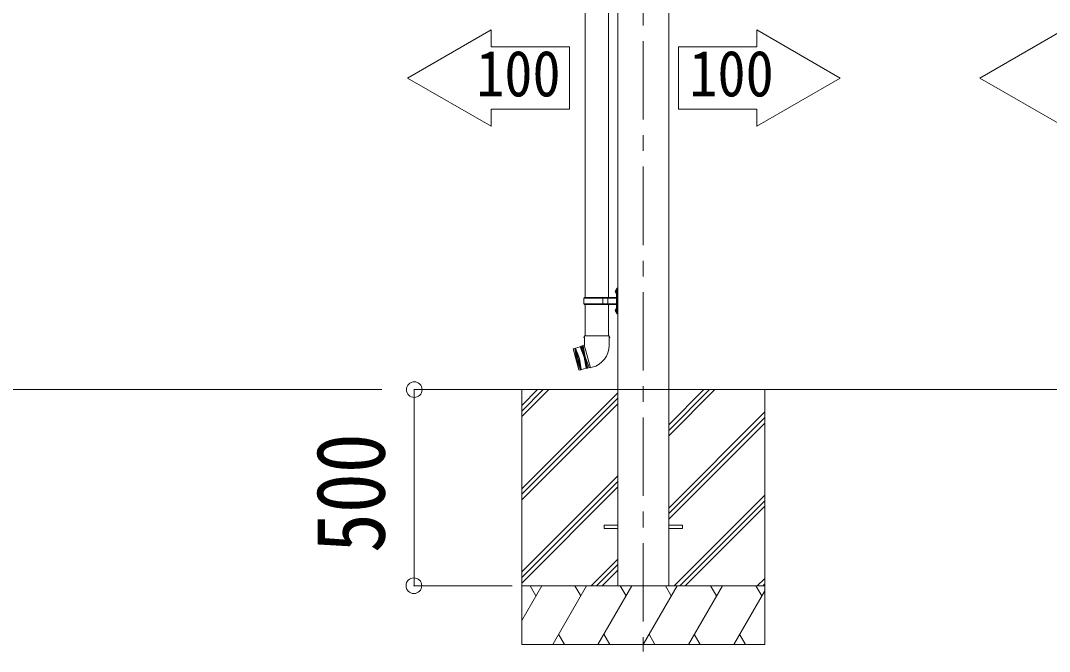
# Model space of a CAD drawing. Units: millimetres, scale not verified. Extents: x -11181 to 11305, y -7804 to 7716.
# Drawn here: x 1263 to 3889, y -4744 to -3135 of the extents above; entities that cross this region are included whole.
import ezdxf
from ezdxf.enums import TextEntityAlignment as Align

# ---------------------------------------------------------------- set-up
doc = ezdxf.new("R2010")
doc.units = ezdxf.units.MM
doc.header["$LTSCALE"] = 40
doc.header["$PDMODE"] = 32
doc.header["$PDSIZE"] = 40
doc.linetypes.add('CHAIN1', pattern=[8, 5, -1, 1, -1])
for name, color, linetype, lineweight in [('0-0_0', 7, 'CHAIN1', 9), ('0-1_Defpoints', 7, 'Continuous', 9), ('0-2_TEXT1', 4, 'Continuous', 9), ('0-6_PARTS1', 6, 'Continuous', 9), ('0-7_PARTS2', 4, 'Continuous', 9)]:
    doc.layers.add(name, color=color, linetype=linetype, lineweight=lineweight)
doc.styles.add('ＭＳ ゴシック', font='')
doc.styles.get('ＭＳ ゴシック').set_extended_font_data('MS Gothic')

msp = doc.modelspace()

# ---------------------------------------------------------------- linework, layer by layer
at = {"layer": '0-0_0'}
msp.add_line((2851.83, -1587.52), (2851.83, -4743.93), dxfattribs=at)
at = {"layer": '0-1_Defpoints'}
for p, q in [((2317.83, -4076.35), (7515.98, -4076.35)), ((2541.83, -4726.35), (2541.83, -4076.35)), ((2541.83, -4116.93), (2582.41, -4076.35)), ((2541.83, -4131.07), (2596.56, -4076.35)), ((2541.83, -4145.21), (2610.7, -4076.35)), ((2541.83, -4329.06), (2786.83, -4084.06)), ((2916.83, -4194.48), (3034.96, -4076.35)), ((2916.83, -4166.19), (3006.68, -4076.35)), ((2916.83, -4180.34), (3020.82, -4076.35)), ((3161.83, -4726.35), (3161.83, -4076.35)), ((2541.83, -4343.2), (2786.83, -4098.2)), ((2541.83, -4357.35), (2786.83, -4112.35)), ((2916.83, -4378.32), (3161.83, -4133.33)), ((2916.83, -4392.47), (3161.83, -4147.47)), ((2916.83, -4406.61), (3161.83, -4161.61)), ((2541.83, -4541.19), (2786.83, -4296.19)), ((2541.83, -4555.33), (2786.83, -4310.33)), ((2541.83, -4569.48), (2786.83, -4324.48)), ((2931.83, -4575.46), (3161.83, -4345.46)), ((2945.08, -4576.35), (3161.83, -4359.6)), ((2959.23, -4576.35), (3161.83, -4373.74)), ((2718.81, -4576.35), (2786.83, -4508.32)), ((2732.95, -4576.35), (2786.83, -4522.47)), ((2747.09, -4576.35), (2786.83, -4536.61)), ((3143.07, -4576.35), (3161.83, -4557.59)), ((3161.83, -4576.35), (2541.83, -4576.35)), ((2541.83, -4664.91), (2592.97, -4576.35)), ((2577.96, -4602.33), (2562.96, -4576.35)), ((2621.83, -4724.72), (2707.5, -4576.35)), ((2692.49, -4602.33), (2677.49, -4576.35)), ((2736.36, -4726.35), (2822.97, -4576.35)), ((2807.96, -4602.33), (2792.96, -4576.35)), ((2851.83, -4726.35), (2938.44, -4576.35)), ((2923.43, -4602.33), (2908.43, -4576.35)), ((2967.3, -4726.35), (3053.91, -4576.35)), ((3038.91, -4602.33), (3023.9, -4576.35)), ((3082.77, -4726.35), (3161.83, -4589.41)), ((3154.38, -4602.33), (3139.37, -4576.35)), ((3157.22, -4576.35), (3161.83, -4571.73)), ((2541.83, -4726.35), (3161.83, -4726.35)), ((2635.89, -4700.37), (2650.89, -4726.35)), ((2751.36, -4700.37), (2766.36, -4726.35)), ((2866.83, -4700.37), (2881.83, -4726.35)), ((2982.3, -4700.37), (2997.3, -4726.35)), ((3097.77, -4700.37), (3112.77, -4726.35))]:
    msp.add_line(p, q, dxfattribs=at)
at = {"layer": '0-2_TEXT1'}
for p, q in [((2786.83, -1888.35), (2786.83, -4576.35)), ((2916.83, -1888.35), (2916.83, -4576.35)), ((2703.45, -2979.84), (2703.48, -3841.35)), ((2763.15, -2979.84), (2763.18, -3841.35)), ((2781.03, -3824.2), (2783.08, -3825.2)), ((2782.3, -3822.2), (2782.93, -3822.2)), ((2782.3, -3822.2), (2782.3, -3830.5)), ((2782.3, -3830.5), (2782.93, -3830.5)), ((2782.93, -3822.2), (2782.93, -3830.5)), ((2782.93, -3822.2), (2783.33, -3822.6)), ((2782.93, -3830.5), (2783.33, -3830.1)), ((2783.08, -3825.2), (2783.69, -3826.35)), ((2785.33, -3817.85), (2783.33, -3819.85)), ((2783.33, -3819.85), (2783.33, -3880.85)), ((2783.33, -3822.6), (2783.33, -3830.1)), ((2785.33, -3817.85), (2785.33, -3882.85)), ((2785.33, -3817.85), (2787.33, -3817.85)), ((2787.33, -3882.85), (2787.33, -3817.85)), ((2700.33, -3843.35), (2701.33, -3841.35)), ((2700.33, -3857.35), (2700.33, -3843.35)), ((2748.83, -3843.35), (2700.33, -3843.35)), ((2700.33, -3857.35), (2701.33, -3859.35)), ((2748.83, -3857.35), (2700.33, -3857.35)), ((2782.83, -3841.35), (2701.33, -3841.35)), ((2701.33, -3859.35), (2782.83, -3859.35)), ((2703.48, -3859.35), (2703.48, -3939.05)), ((2748.83, -3859.35), (2748.83, -3841.35)), ((2749.58, -3841.35), (2751.58, -3843.35)), ((2749.58, -3859.35), (2751.58, -3857.35)), ((2782.83, -3843.35), (2751.58, -3843.35)), ((2782.83, -3857.35), (2751.58, -3857.35)), ((2761.96, -3843.35), (2759.96, -3841.35)), ((2761.96, -3857.35), (2759.96, -3859.35)), ((2761.96, -3857.35), (2761.96, -3843.35)), ((2763.18, -3859.35), (2763.18, -3939.05)), ((2781.03, -3872.2), (2783.08, -3873.2)), ((2782.3, -3870.2), (2782.93, -3870.2)), ((2782.3, -3870.2), (2782.3, -3878.5)), ((2782.3, -3878.5), (2782.93, -3878.5)), ((2782.93, -3870.2), (2782.93, -3878.5)), ((2782.93, -3870.2), (2783.33, -3870.6)), ((2782.93, -3878.5), (2783.33, -3878.1)), ((2783.08, -3873.2), (2783.69, -3874.35)), ((2783.33, -3870.6), (2783.33, -3878.1)), ((2783.33, -3880.85), (2785.33, -3882.85)), ((2787.33, -3882.85), (2785.33, -3882.85)), ((2693.91, -3965.44), (2695.84, -3964.92)), ((2698.81, -3964.38), (2695.84, -3964.92)), ((2695.84, -3964.92), (2710.93, -4021.23)), ((2701.7, -3963.61), (2698.81, -3964.38)), ((2698.81, -3964.38), (2703.39, -3993.08)), ((2701.63, -3939.05), (2699.93, -3943.55)), ((2701.66, -3944.05), (2699.93, -3943.55)), ((2701.77, -3962.29), (2701.38, -3962.4)), ((2701.38, -3962.4), (2716.99, -4020.64)), ((2765.03, -3939.05), (2701.63, -3939.05)), ((2701.63, -3939.05), (2701.77, -3962.29)), ((2765.03, -3939.05), (2764.88, -3964.05)), ((2673.05, -3972.58), (2673.4, -3971.97)), ((2673.05, -3972.58), (2687.36, -4025.99)), ((2691.27, -3967.18), (2673.4, -3971.97)), ((2687.97, -4026.35), (2673.4, -3971.97)), ((2677.27, -3970.93), (2691.84, -4025.31)), ((2681.65, -3998.9), (2677.27, -3970.93)), ((2679.2, -3970.41), (2693.77, -4024.8)), ((2689.38, -3996.83), (2679.2, -3970.41)), ((2693.91, -3965.44), (2691.27, -3967.18)), ((2709, -4021.75), (2693.91, -3965.44)), ((2681.65, -3998.9), (2691.84, -4025.31)), ((2689.38, -3996.83), (2693.77, -4024.8)), ((2713.77, -4020.21), (2703.39, -3993.08)), ((2705.84, -4021.56), (2687.97, -4026.35)), ((2692.97, -4026.35), (2692.36, -4025.99)), ((2709, -4021.75), (2705.84, -4021.56)), ((2709, -4021.75), (2710.93, -4021.23)), ((2709, -4021.75), (2710.93, -4021.23)), ((2713.77, -4020.21), (2710.93, -4021.23)), ((2716.66, -4019.44), (2713.77, -4020.21)), ((2716.99, -4020.64), (2721.9, -4019.33)), ((2751.83, -4421.85), (2786.83, -4421.85)), ((2751.83, -4421.85), (2751.83, -4430.85)), ((2751.83, -4430.85), (2786.83, -4430.85)), ((2916.83, -4421.85), (2951.83, -4421.85)), ((2916.83, -4430.85), (2951.83, -4430.85)), ((2951.83, -4421.85), (2951.83, -4430.85))]:
    msp.add_line(p, q, dxfattribs=at)
for points in [[(2781.03, -3828.5), (2783.08, -3827.5), (2783.69, -3826.35)], [(2781.03, -3876.5), (2783.08, -3875.5), (2783.69, -3874.35)], [(2765.03, -3939.05), (2766.53, -3943.55), (2765, -3944.05)], [(2691.27, -3967.18), (2701.46, -3993.59), (2705.84, -4021.56)]]:
    msp.add_lwpolyline(points, dxfattribs=at)
for centre, radius, start, end in [((2786.63, -3826.35), 6, 136.21765, 223.78235), ((2782.83, -3840.85), 0.5, 270, 0), ((2782.83, -3842.85), 0.5, 270, 0), ((2782.83, -3857.85), 0.5, 0, 90), ((2782.83, -3859.85), 0.5, 0, 90), ((2786.63, -3874.35), 6, 136.21765, 223.78235), ((2706.88, -3963.31), 58, 285, 359.65623)]:
    msp.add_arc(centre, radius, start, end, dxfattribs=at)
at = {"layer": '0-6_PARTS1'}
for p, q in [((642.91, -4076.35), (2184.44, -4076.35)), ((1302.91, -4076.35), (2184.88, -4076.35))]:
    msp.add_line(p, q, dxfattribs=at)
at = {"layer": '0-7_PARTS2', "color": 7}
for p, q in [((2463.48, -3158.69), (2463.48, -3201.7)), ((3141.6, -3158.69), (3141.6, -3201.7)), ((2463.48, -3361.44), (2463.48, -3404.45)), ((2463.48, -3361.44), (2663.48, -3361.44)), ((3141.6, -3361.44), (2941.6, -3361.44)), ((3141.6, -3361.44), (3141.6, -3404.45))]:
    msp.add_line(p, q, dxfattribs=at)
at = {"layer": '0-7_PARTS2', "color": 6}
for p, q in [((2517.5, -4076.35), (2266.5, -4076.35)), ((2267.5, -4076.35), (2267.5, -4576.35)), ((2517.5, -4576.35), (2266.5, -4576.35))]:
    msp.add_line(p, q, dxfattribs=at)
at = {"layer": '0-7_PARTS2', "color": 7}
for points in [[(2463.48, -3404.45), (2250.65, -3281.57), (2463.48, -3158.69)], [(3141.6, -3404.45), (3354.43, -3281.57), (3141.6, -3158.69)], [(3924.07, -3404.45), (3711.24, -3281.57), (3924.07, -3158.69)], [(2463.48, -3201.7), (2663.48, -3201.7), (2663.48, -3361.44)], [(3141.6, -3201.7), (2941.6, -3201.7), (2941.6, -3361.44)]]:
    msp.add_lwpolyline(points, dxfattribs=at)
at = {"layer": '0-7_PARTS2', "color": 6}
for p in [(2267.5, -4076.35), (2266.5, -4576.35)]:
    msp.add_point(p, dxfattribs=at)

# ---------------------------------------------------------------- texts
at = {"layer": '0-7_PARTS2', "color": 7, "style": 'ＭＳ ゴシック', "width": 0.9}
for p in [(2425.59, -3363.7), (2969.49, -3363.7)]:
    msp.add_text('100', height=117.3, dxfattribs=at).set_placement(p, align=Align.BOTTOM_LEFT)
at = {"layer": '0-7_PARTS2', "color": 7, "style": 'ＭＳ ゴシック', "width": 0.85}
msp.add_text('500', height=176, rotation=90, dxfattribs=at).set_placement((2244.94, -4492.93), align=Align.BOTTOM_LEFT)

doc.saveas('drawing.dxf')
